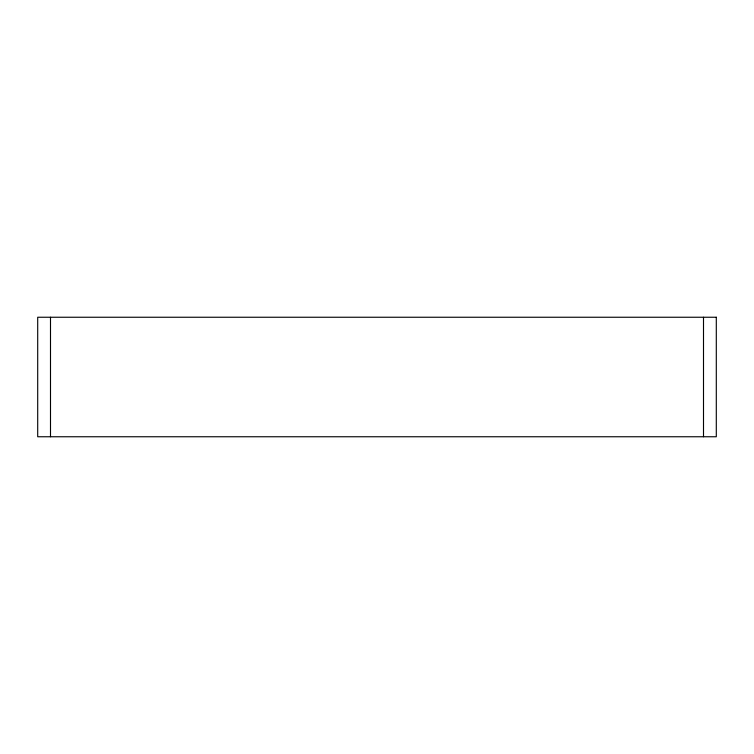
<?xml version="1.0" encoding="UTF-8"?>
<svg xmlns="http://www.w3.org/2000/svg" width="754" height="754" viewBox="0 0 754 754"><rect width="100%" height="100%" fill="white"/><g stroke="black" fill="none" stroke-linecap="round" stroke-linejoin="round"><path stroke-width="1.13" d="M703.501 317.246L703.501 436.755M50.499 317.246L50.499 436.755M716.3 317.246L37.7 317.246L37.7 436.755L716.3 436.755L716.3 317.246"/></g></svg>
